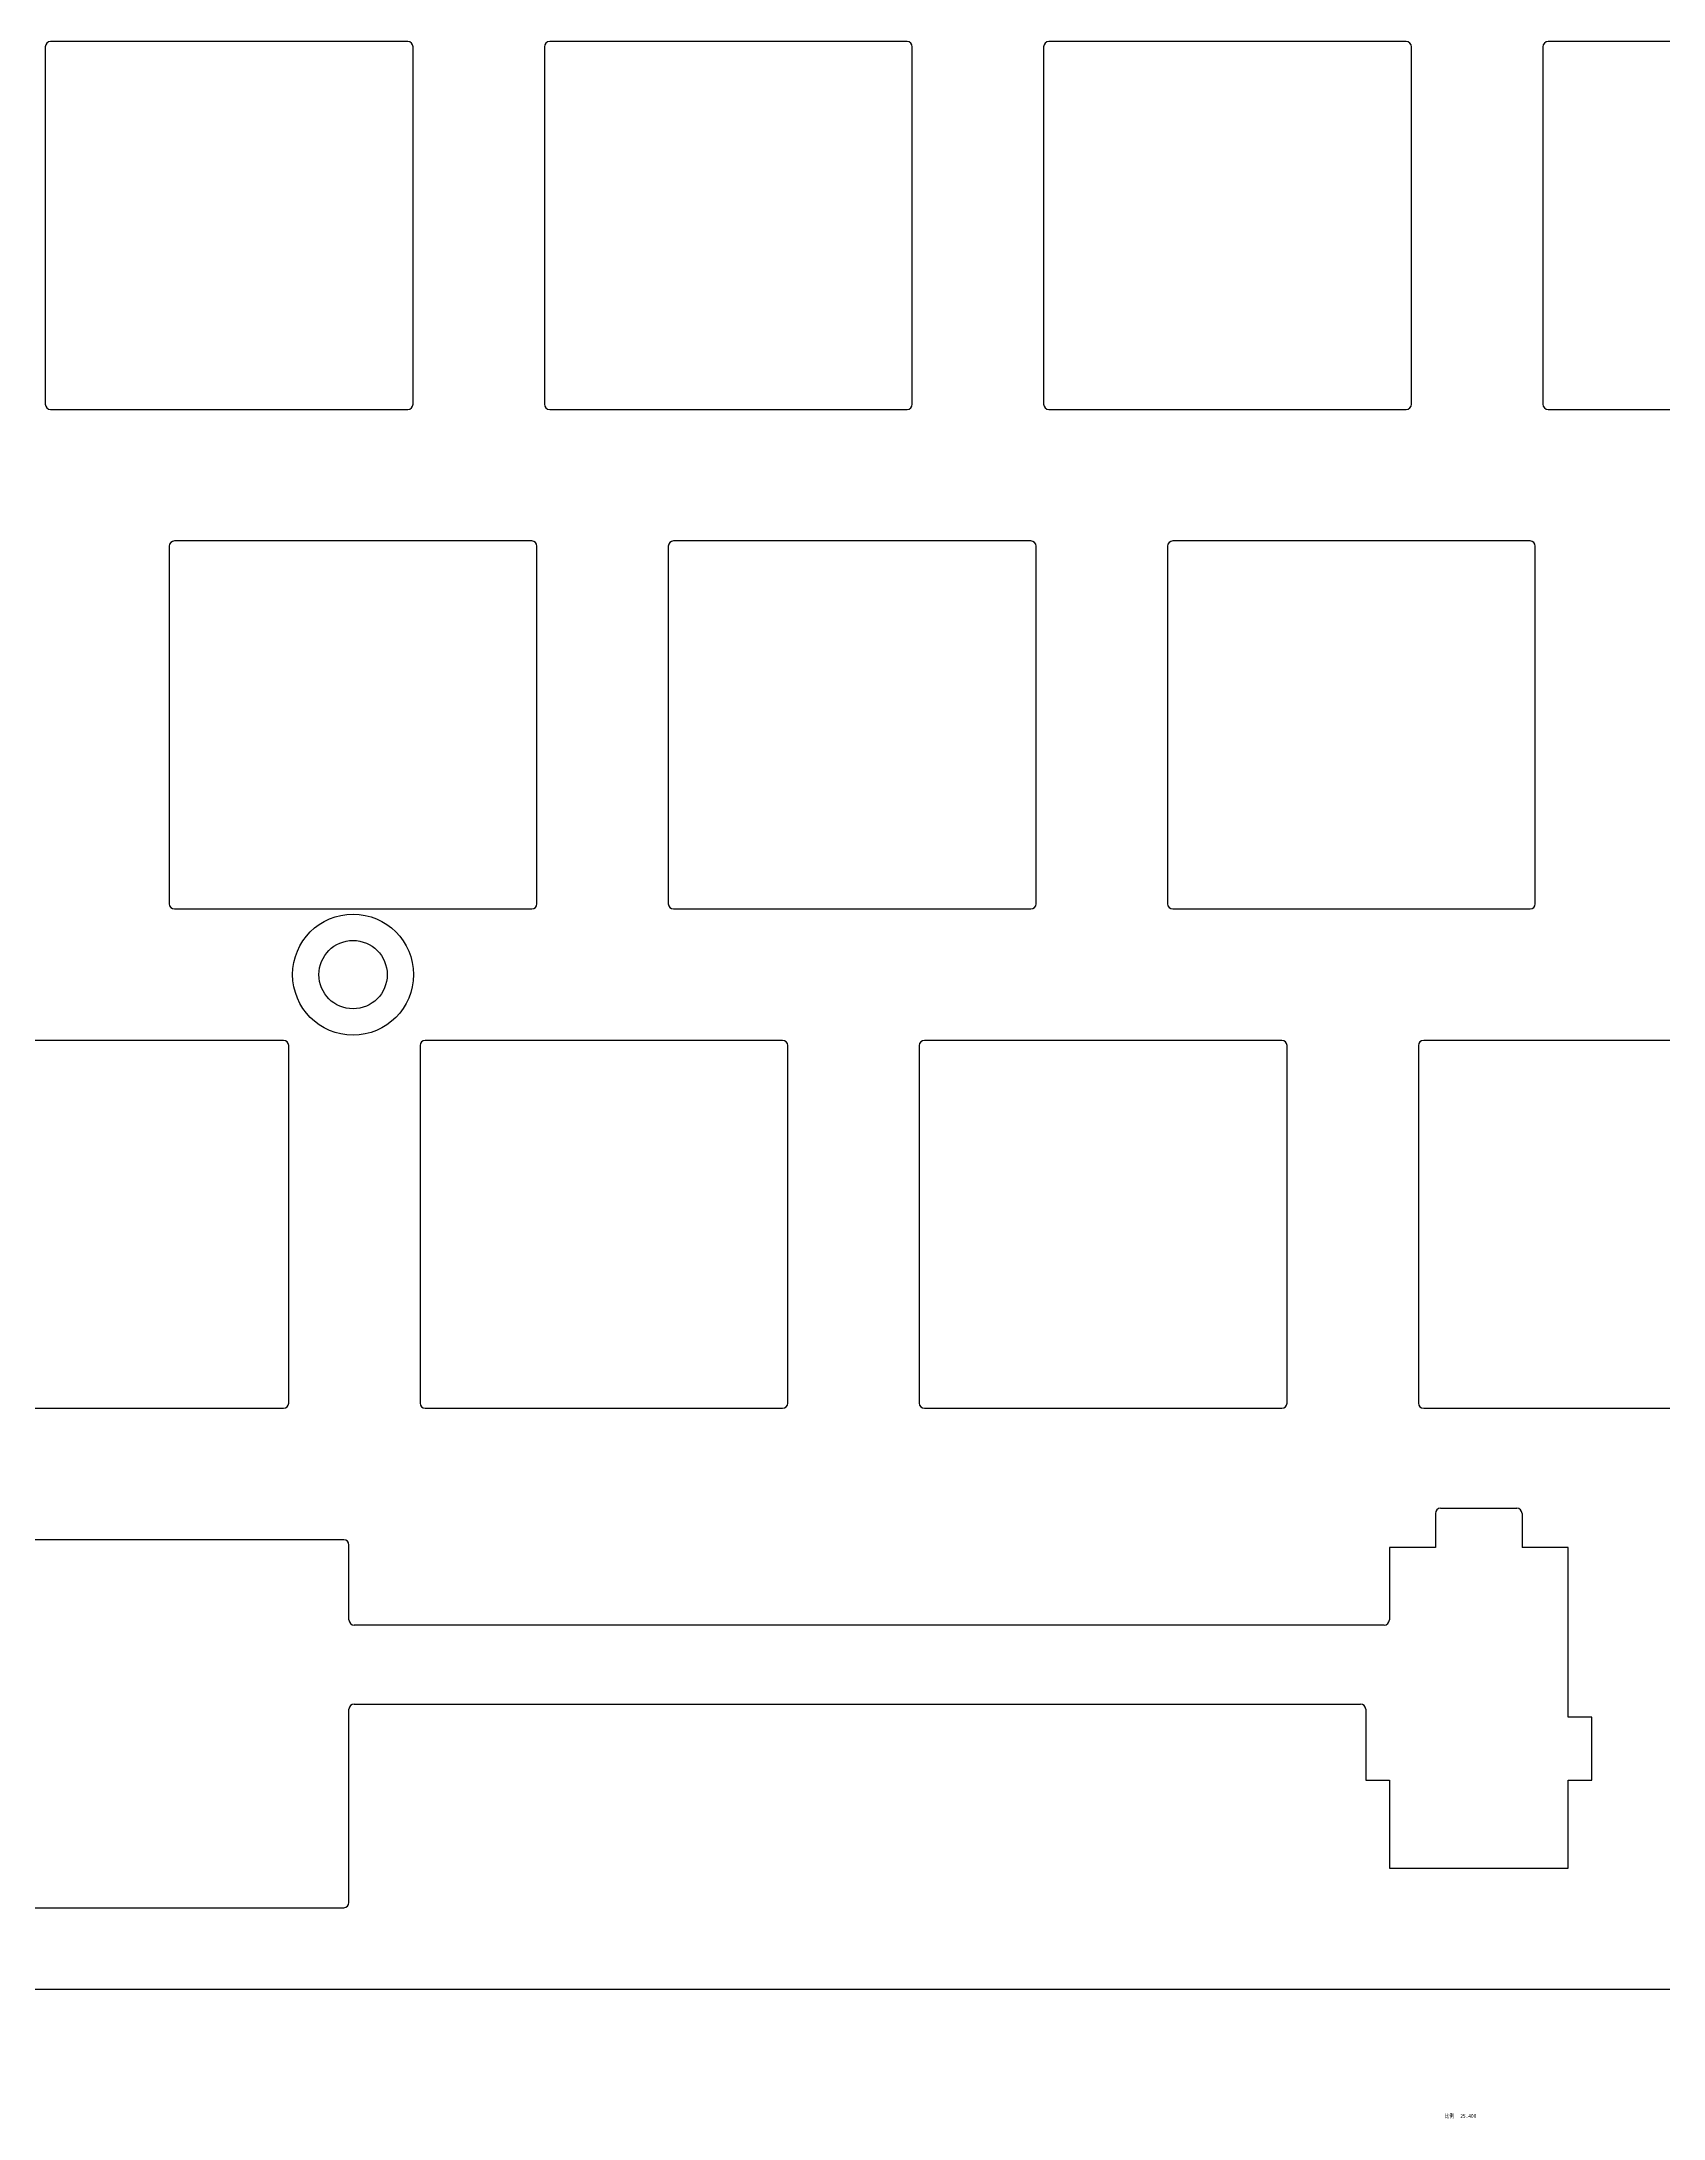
# Model space of a CAD drawing. Header units: inches. Extents: x -14 to 774, y -124 to 663.
# Drawn here: x 313.5 to 375.2, y 298.7 to 377.7 of the extents above; entities that cross this region are included whole.
import ezdxf
from ezdxf.enums import TextEntityAlignment as Align

# ---------------------------------------------------------------- set-up
doc = ezdxf.new("R2010")
doc.units = ezdxf.units.IN
doc.header["$LTSCALE"] = 51.326917
doc.header["$MEASUREMENT"] = 0
doc.layers.get('0').update_dxf_attribs({"linetype": 'CONTINUOUS'})
doc.styles.get("Standard").update_dxf_attribs({"font": 'txt', "width": 0.8})

msp = doc.modelspace()

# ---------------------------------------------------------------- linework, layer by layer
at = {"color": 7, "linetype": 'Continuous'}
for p, q in [((327.44, 377.72), (313.84, 377.72)), ((346.44, 377.72), (332.84, 377.72)), ((365.44, 377.72), (351.84, 377.72)), ((384.44, 377.72), (370.84, 377.72)), ((313.64, 377.52), (313.64, 363.92)), ((327.64, 363.92), (327.64, 377.52)), ((332.64, 377.52), (332.64, 363.92)), ((346.64, 363.92), (346.64, 377.52)), ((351.64, 377.52), (351.64, 363.92)), ((365.64, 363.92), (365.64, 377.52)), ((370.64, 377.52), (370.64, 363.92)), ((313.84, 363.72), (327.44, 363.72)), ((332.84, 363.72), (346.44, 363.72)), ((351.84, 363.72), (365.44, 363.72)), ((370.84, 363.72), (384.44, 363.72)), ((318.355, 358.52), (318.355, 344.92)), ((332.155, 358.72), (318.555, 358.72)), ((332.355, 344.92), (332.355, 358.52)), ((337.355, 358.52), (337.355, 344.92)), ((351.155, 358.72), (337.555, 358.72)), ((351.355, 344.92), (351.355, 358.52)), ((356.355, 358.52), (356.355, 344.92)), ((370.155, 358.72), (356.555, 358.72)), ((370.355, 344.92), (370.355, 358.52)), ((318.555, 344.72), (332.155, 344.72)), ((337.555, 344.72), (351.155, 344.72)), ((356.555, 344.72), (370.155, 344.72)), ((322.705, 339.72), (309.105, 339.72)), ((322.905, 325.92), (322.905, 339.52)), ((327.905, 339.52), (327.905, 325.92)), ((341.705, 339.72), (328.105, 339.72)), ((341.905, 325.92), (341.905, 339.52)), ((346.905, 339.52), (346.905, 325.92)), ((360.705, 339.72), (347.105, 339.72)), ((360.905, 325.92), (360.905, 339.52)), ((365.905, 339.52), (365.905, 325.92)), ((379.705, 339.72), (366.105, 339.72)), ((309.105, 325.72), (322.705, 325.72)), ((328.105, 325.72), (341.705, 325.72)), ((347.105, 325.72), (360.705, 325.72)), ((366.105, 325.72), (379.705, 325.72)), ((366.55, 321.72), (366.55, 320.42)), ((366.75, 321.92), (369.65, 321.92)), ((369.85, 321.72), (369.85, 320.42)), ((325, 320.72), (311.4, 320.72)), ((325.2, 317.67), (325.2, 320.52)), ((366.55, 320.42), (364.8, 320.42)), ((364.8, 320.42), (364.8, 317.67)), ((371.6, 320.42), (369.85, 320.42)), ((371.6, 313.97), (371.6, 320.42)), ((364.6, 317.47), (325.4, 317.47)), ((325.2, 306.92), (325.2, 314.27)), ((325.4, 314.47), (363.7, 314.47)), ((363.9, 314.27), (363.9, 311.57)), ((372.5, 313.97), (371.6, 313.97)), ((372.5, 311.57), (372.5, 313.97)), ((363.9, 311.57), (364.8, 311.57)), ((364.8, 311.57), (364.8, 308.22)), ((371.6, 311.57), (372.5, 311.57)), ((371.6, 308.22), (371.6, 311.57)), ((364.8, 308.22), (371.6, 308.22)), ((311.4, 306.72), (325, 306.72)), ((189.51, 303.62), (546.71, 303.62))]:
    msp.add_line(p, q, dxfattribs=at)
for radius in [2.3, 1.3]:
    msp.add_circle((325.355, 342.22), radius, dxfattribs=at)
for centre, start, end in [((313.84, 377.52), 90, 180), ((327.44, 377.52), 0, 90), ((332.84, 377.52), 90, 180), ((346.44, 377.52), 0, 90), ((351.84, 377.52), 90, 180), ((365.44, 377.52), 0, 90), ((370.84, 377.52), 90, 180), ((313.84, 363.92), 180, 270), ((327.44, 363.92), 270, 360), ((332.84, 363.92), 180, 270), ((346.44, 363.92), 270, 360), ((351.84, 363.92), 180, 270), ((365.44, 363.92), 270, 360), ((370.84, 363.92), 180, 270), ((318.555, 358.52), 90, 180), ((332.155, 358.52), 0, 90), ((337.555, 358.52), 90, 180), ((351.155, 358.52), 0, 90), ((356.555, 358.52), 90, 180), ((370.155, 358.52), 0, 90), ((318.555, 344.92), 180, 270), ((332.155, 344.92), 270, 360), ((337.555, 344.92), 180, 270), ((351.155, 344.92), 270, 360), ((356.555, 344.92), 180, 270), ((370.155, 344.92), 270, 360), ((322.705, 339.52), 0, 90), ((328.105, 339.52), 90, 180), ((341.705, 339.52), 0, 90), ((347.105, 339.52), 90, 180), ((360.705, 339.52), 0, 90), ((366.105, 339.52), 90, 180), ((322.705, 325.92), 270, 360), ((328.105, 325.92), 180, 270), ((341.705, 325.92), 270, 360), ((347.105, 325.92), 180, 270), ((360.705, 325.92), 270, 360), ((366.105, 325.92), 180, 270), ((366.75, 321.72), 90, 180), ((369.65, 321.72), 0, 90), ((325, 320.52), 0, 90), ((325.4, 317.67), 180, 270), ((364.6, 317.67), 270, 360), ((325.4, 314.27), 90, 180), ((363.7, 314.27), 0, 90), ((325, 306.92), 270, 360)]:
    msp.add_arc(centre, 0.2, start, end, dxfattribs=at)

# ---------------------------------------------------------------- texts
at = {"color": 2, "linetype": 'Continuous', "width": 0.8}
for s, p in [('比例 ', (367.36, 298.72)), ('25.400', (368.11, 298.72))]:
    msp.add_text(s, height=0.1562, dxfattribs=at).set_placement(p, align=Align.RIGHT)

doc.saveas('drawing.dxf')
